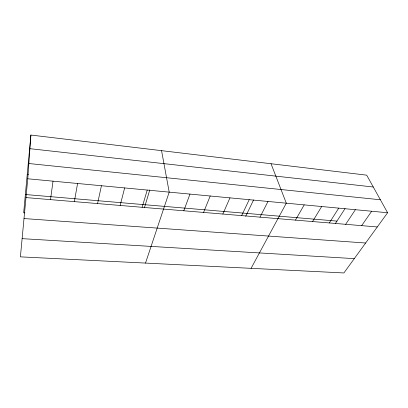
<?xml version="1.0" encoding="UTF-8"?>
<svg xmlns="http://www.w3.org/2000/svg" width="408" height="408" viewBox="0 0 408 408"><rect width="100%" height="100%" fill="white"/><g stroke="black" fill="none" stroke-linecap="round" stroke-linejoin="round"><path stroke-width="0.61" d="M27.754 178.786L30.891 135.048L366.69 175.16L387.6 212.746L343.893 272.952L20.4 256.851L27.754 178.786L387.6 212.746M30.891 135.048L23.684 212.782L24.934 212.879M50.505 199.634L53.02 181.167M74.353 201.629L77.576 183.488M97.558 203.572L101.439 185.737M120.141 205.459L124.649 187.93M142.127 207.295L147.232 190.062M144.406 207.789L149.777 189.904M145.513 263.078L169.203 192.132L161.558 150.654M183.799 210.783L189.975 194.096M203.556 212.43L210.217 196.003M222.834 214.042L229.954 197.87M241.648 215.618L249.206 199.685M245.723 216.245L253.577 199.956M260.013 217.153L267.985 201.455M251.083 268.331L286.309 203.184L271.034 163.736M295.463 220.116L304.2 204.872M312.579 221.549L321.662 206.524M329.307 222.946L338.727 208.131M335.264 223.717L345.051 208.595M345.658 224.313L355.394 209.707M361.646 225.649L371.678 211.242M22.114 238.654L354.287 258.631M24.006 218.555L365.624 243.02M25.979 197.584L377.283 226.955M25.378 194.519L336.957 221.105M27.239 174.451L28.489 174.568M28.846 163.526L380.384 199.777M29.912 148.68L373.279 187.012"/></g></svg>
